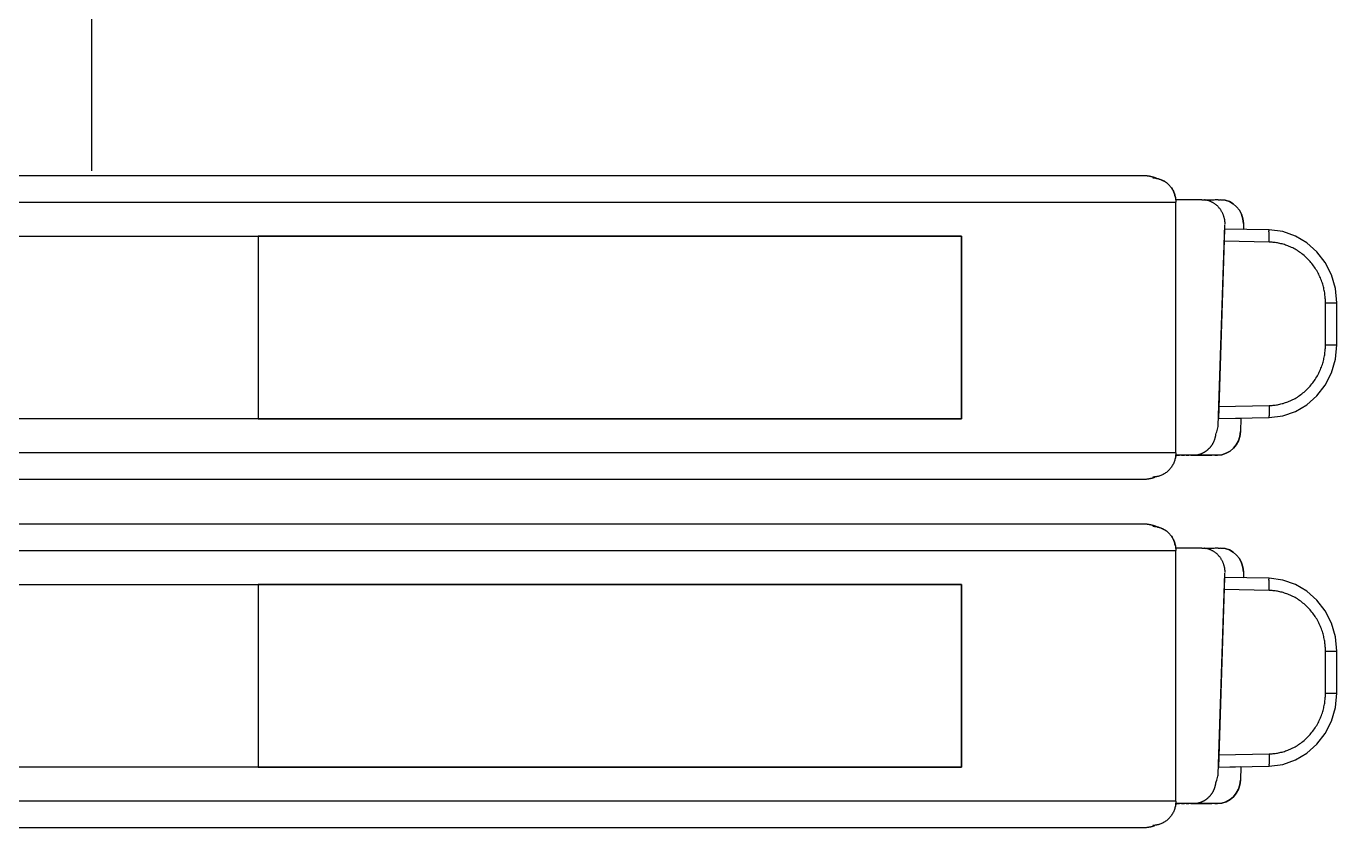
# Model space of a CAD drawing. Header units: metres. Extents: x 0 to 3575, y 0 to 842.
# Drawn here: x 273.27 to 306.3, y 302.08 to 322.29 of the extents above; entities that cross this region are included whole.
import ezdxf

# ---------------------------------------------------------------- set-up
doc = ezdxf.new("R2010")
doc.units = ezdxf.units.M
doc.layers.add('SCHEMATICS', color=7, linetype='Continuous')

msp = doc.modelspace()

# ---------------------------------------------------------------- linework, layer by layer
at = {"layer": 'SCHEMATICS', "color": 7}
for p, q in [((274.923, 318.645), (274.923, 326.547)), ((245.115, 318.53), (301.421, 318.53)), ((245.115, 318.53), (301.421, 318.53)), ((301.421, 318.53), (301.422, 318.53)), ((268.459, 317.855), (302.241, 317.855)), ((302.236, 317.921), (303.368, 317.917)), ((302.894, 317.917), (302.236, 317.917)), ((302.241, 311.54), (302.241, 317.855)), ((302.903, 317.917), (303.153, 317.917)), ((303.309, 312.213), (303.474, 317.283)), ((303.47, 317.177), (303.314, 312.399)), ((303.47, 317.177), (303.314, 312.399)), ((304.59, 317.156), (303.47, 317.177)), ((303.95, 317.168), (303.47, 317.177)), ((304.59, 317.156), (303.47, 317.177)), ((303.947, 317.315), (303.95, 317.168)), ((303.947, 317.315), (303.95, 317.168)), ((249.825, 317.001), (279.111, 317.001)), ((279.111, 317), (296.837, 317)), ((296.837, 317), (296.837, 312.394)), ((304.59, 316.849), (303.46, 316.87)), ((306.012, 315.317), (306.298, 315.317)), ((306.012, 314.261), (306.012, 315.317)), ((306.298, 314.261), (306.298, 315.317)), ((306.298, 314.261), (306.298, 315.317)), ((306.012, 314.261), (306.298, 314.261)), ((303.324, 312.706), (304.59, 312.729)), ((279.111, 312.394), (249.825, 312.394)), ((296.837, 312.394), (279.111, 312.394)), ((303.314, 312.399), (304.59, 312.423)), ((303.314, 312.399), (304.59, 312.423)), ((303.314, 312.399), (303.88, 312.409)), ((303.88, 312.409), (303.869, 312.07)), ((303.88, 312.409), (303.869, 312.07)), ((302.241, 311.54), (268.459, 311.54)), ((303.225, 311.478), (302.241, 311.481)), ((302.252, 311.478), (302.331, 311.478)), ((302.382, 311.478), (302.457, 311.478)), ((302.504, 311.478), (302.572, 311.478)), ((302.617, 311.478), (303.144, 311.478)), ((303.292, 311.478), (303.225, 311.478)), ((303.225, 311.478), (303.292, 311.478)), ((301.421, 310.865), (245.115, 310.865)), ((301.421, 310.865), (245.115, 310.865)), ((245.115, 309.748), (301.421, 309.748)), ((245.115, 309.748), (301.421, 309.748)), ((301.421, 309.748), (301.422, 309.748)), ((268.459, 309.072), (302.241, 309.072)), ((302.236, 309.138), (303.368, 309.134)), ((302.894, 309.134), (302.236, 309.134)), ((302.241, 302.756), (302.241, 309.072)), ((302.903, 309.134), (303.153, 309.134)), ((303.309, 303.43), (303.474, 308.499)), ((303.947, 308.532), (303.95, 308.384)), ((303.947, 308.532), (303.95, 308.384)), ((249.825, 308.217), (279.111, 308.217)), ((279.111, 308.217), (296.837, 308.217)), ((296.837, 308.217), (296.837, 303.61)), ((303.47, 308.393), (303.314, 303.615)), ((303.47, 308.393), (303.314, 303.615)), ((304.59, 308.373), (303.47, 308.393)), ((303.95, 308.384), (303.47, 308.393)), ((304.59, 308.373), (303.47, 308.393)), ((304.59, 308.066), (303.46, 308.087)), ((306.012, 306.533), (306.298, 306.533)), ((306.012, 305.479), (306.012, 306.533)), ((306.298, 305.479), (306.298, 306.533)), ((306.298, 305.479), (306.298, 306.533)), ((306.012, 305.479), (306.298, 305.479)), ((303.324, 303.923), (304.59, 303.946)), ((279.111, 303.61), (249.825, 303.61)), ((296.837, 303.61), (279.111, 303.61)), ((303.314, 303.615), (304.59, 303.639)), ((303.314, 303.615), (304.59, 303.639)), ((303.314, 303.615), (303.88, 303.626)), ((303.88, 303.626), (303.869, 303.287)), ((303.88, 303.626), (303.869, 303.287)), ((302.241, 302.756), (268.459, 302.756)), ((303.225, 302.695), (302.241, 302.697)), ((302.252, 302.695), (302.331, 302.695)), ((302.382, 302.695), (302.457, 302.695)), ((302.504, 302.695), (302.572, 302.695)), ((302.617, 302.695), (303.144, 302.695)), ((303.292, 302.695), (303.225, 302.695)), ((303.225, 302.695), (303.292, 302.695)), ((301.421, 302.082), (245.115, 302.082)), ((301.421, 302.082), (245.115, 302.082))]:
    msp.add_line(p, q, dxfattribs=at)
for points in [[(301.421, 318.53), (301.43, 318.53), (301.438, 318.53), (301.447, 318.53), (301.455, 318.53), (301.463, 318.529), (301.472, 318.529), (301.48, 318.528), (301.488, 318.527)], [(301.422, 318.53), (301.422, 318.53), (301.422, 318.53), (301.422, 318.53), (301.422, 318.53), (301.422, 318.53), (301.422, 318.53), (301.422, 318.53), (301.422, 318.53)], [(301.422, 318.53), (301.468, 318.529), (301.512, 318.526), (301.555, 318.52), (301.597, 318.512), (301.639, 318.502), (301.68, 318.49), (301.722, 318.475), (301.764, 318.457)], [(301.488, 318.527), (301.497, 318.527), (301.505, 318.526), (301.513, 318.525), (301.522, 318.524), (301.53, 318.523), (301.538, 318.522), (301.547, 318.521), (301.555, 318.52)], [(301.555, 318.52), (301.563, 318.518), (301.571, 318.517), (301.58, 318.515), (301.588, 318.513), (301.596, 318.511), (301.604, 318.509), (301.612, 318.507), (301.619, 318.505)], [(301.619, 318.505), (301.628, 318.503), (301.636, 318.501), (301.645, 318.499), (301.653, 318.497), (301.661, 318.495), (301.669, 318.492), (301.676, 318.49), (301.684, 318.487)], [(301.661, 318.468), (301.684, 318.468), (301.706, 318.466), (301.729, 318.464), (301.751, 318.461), (301.773, 318.456), (301.795, 318.451), (301.817, 318.446), (301.839, 318.439)], [(301.684, 318.487), (301.693, 318.484), (301.701, 318.481), (301.71, 318.478), (301.718, 318.475), (301.726, 318.471), (301.734, 318.468), (301.742, 318.465), (301.75, 318.461)], [(301.764, 318.457), (301.789, 318.449), (301.819, 318.438), (301.852, 318.425), (301.886, 318.412), (301.92, 318.397), (301.952, 318.382), (301.981, 318.367), (302.003, 318.352)], [(301.839, 318.439), (301.861, 318.431), (301.882, 318.422), (301.903, 318.413), (301.924, 318.402), (301.944, 318.391), (301.964, 318.379), (301.984, 318.366), (302.003, 318.352)], [(302.003, 318.352), (302.021, 318.338), (302.039, 318.322), (302.056, 318.306), (302.072, 318.289), (302.088, 318.271), (302.103, 318.253), (302.117, 318.235), (302.131, 318.215)], [(302.003, 318.352), (302.021, 318.338), (302.039, 318.322), (302.056, 318.306), (302.072, 318.289), (302.088, 318.271), (302.103, 318.253), (302.117, 318.235), (302.131, 318.215)], [(302.131, 318.215), (302.146, 318.191), (302.162, 318.157), (302.179, 318.117), (302.196, 318.073), (302.211, 318.029), (302.223, 317.987), (302.232, 317.95), (302.236, 317.921)], [(302.131, 318.215), (302.144, 318.196), (302.156, 318.176), (302.168, 318.155), (302.179, 318.133), (302.188, 318.112), (302.197, 318.089), (302.206, 318.067), (302.213, 318.044)], [(302.213, 318.044), (302.22, 318.021), (302.226, 317.998), (302.23, 317.974), (302.234, 317.951), (302.237, 317.927), (302.239, 317.903), (302.241, 317.879), (302.241, 317.855)], [(302.894, 317.917), (302.904, 317.917), (302.915, 317.916), (302.925, 317.916), (302.936, 317.916), (302.946, 317.915), (302.957, 317.914), (302.967, 317.912), (302.978, 317.911)], [(303.016, 317.905), (303.009, 317.907), (303.002, 317.908), (302.994, 317.91), (302.987, 317.911), (302.98, 317.912), (302.973, 317.913), (302.967, 317.914), (302.96, 317.914)], [(303.123, 317.871), (303.11, 317.877), (303.097, 317.882), (303.083, 317.887), (303.07, 317.891), (303.056, 317.895), (303.043, 317.899), (303.029, 317.902), (303.016, 317.905)], [(303.223, 317.816), (303.21, 317.823), (303.198, 317.831), (303.186, 317.838), (303.173, 317.845), (303.161, 317.852), (303.148, 317.859), (303.136, 317.865), (303.123, 317.871)], [(303.153, 317.917), (303.16, 317.917), (303.167, 317.917), (303.174, 317.917), (303.181, 317.916), (303.188, 317.916), (303.195, 317.916), (303.203, 317.915), (303.21, 317.914)], [(303.31, 317.742), (303.299, 317.752), (303.289, 317.762), (303.278, 317.771), (303.267, 317.781), (303.256, 317.79), (303.245, 317.799), (303.234, 317.807), (303.223, 317.816)], [(303.292, 317.914), (303.284, 317.915), (303.277, 317.916), (303.27, 317.916), (303.263, 317.916), (303.256, 317.917), (303.249, 317.917), (303.242, 317.917), (303.235, 317.917)], [(303.348, 317.905), (303.34, 317.907), (303.333, 317.908), (303.326, 317.91), (303.319, 317.911), (303.312, 317.912), (303.305, 317.913), (303.298, 317.914), (303.292, 317.914)], [(303.368, 317.917), (303.484, 317.905), (303.591, 317.87), (303.689, 317.815), (303.774, 317.741), (303.845, 317.652), (303.899, 317.55), (303.934, 317.437), (303.947, 317.315)], [(303.947, 317.315), (303.934, 317.437), (303.899, 317.55), (303.845, 317.652), (303.774, 317.741), (303.689, 317.815), (303.591, 317.87), (303.484, 317.905), (303.368, 317.917)], [(303.381, 317.65), (303.373, 317.662), (303.364, 317.674), (303.356, 317.686), (303.347, 317.698), (303.338, 317.709), (303.329, 317.72), (303.32, 317.731), (303.31, 317.742)], [(303.436, 317.546), (303.43, 317.559), (303.424, 317.573), (303.417, 317.586), (303.41, 317.6), (303.403, 317.612), (303.396, 317.625), (303.388, 317.638), (303.381, 317.65)], [(303.47, 317.432), (303.466, 317.446), (303.463, 317.461), (303.459, 317.475), (303.455, 317.49), (303.45, 317.504), (303.446, 317.518), (303.441, 317.532), (303.436, 317.546)], [(303.479, 317.371), (303.479, 317.378), (303.478, 317.386), (303.477, 317.394), (303.476, 317.401), (303.474, 317.409), (303.473, 317.417), (303.471, 317.424), (303.47, 317.432)], [(303.484, 317.303), (303.483, 317.312), (303.483, 317.32), (303.483, 317.329), (303.482, 317.337), (303.482, 317.346), (303.481, 317.354), (303.48, 317.362), (303.479, 317.371)], [(304.592, 317.098), (304.591, 317.103), (304.59, 317.107), (304.589, 317.112), (304.589, 317.117), (304.589, 317.122), (304.589, 317.128), (304.589, 317.134), (304.591, 317.141)], [(306.298, 315.317), (306.264, 315.683), (306.165, 316.025), (306.008, 316.335), (305.799, 316.606), (305.547, 316.831), (305.257, 317.002), (304.935, 317.113), (304.59, 317.156)], [(306.298, 315.317), (306.264, 315.683), (306.165, 316.025), (306.008, 316.335), (305.799, 316.606), (305.547, 316.831), (305.257, 317.002), (304.935, 317.113), (304.59, 317.156)], [(304.591, 317.141), (304.591, 317.144), (304.592, 317.146), (304.592, 317.149), (304.592, 317.151), (304.592, 317.153), (304.592, 317.154), (304.591, 317.155), (304.59, 317.156)], [(304.592, 317.03), (304.592, 317.039), (304.593, 317.048), (304.593, 317.056), (304.593, 317.065), (304.593, 317.074), (304.593, 317.082), (304.593, 317.09), (304.592, 317.098)], [(279.111, 312.394), (296.837, 312.394), (296.837, 317), (279.111, 317), (279.111, 312.394)], [(304.59, 316.849), (304.59, 316.861), (304.59, 316.873), (304.59, 316.885), (304.59, 316.897), (304.591, 316.909), (304.591, 316.921), (304.591, 316.933), (304.591, 316.945)], [(304.801, 316.829), (304.775, 316.833), (304.748, 316.837), (304.722, 316.84), (304.695, 316.843), (304.669, 316.845), (304.643, 316.847), (304.616, 316.848), (304.59, 316.849)], [(304.591, 316.945), (304.591, 316.955), (304.591, 316.965), (304.591, 316.976), (304.591, 316.986), (304.591, 316.997), (304.591, 317.008), (304.592, 317.019), (304.592, 317.03)], [(305.036, 316.766), (305.007, 316.776), (304.978, 316.786), (304.949, 316.795), (304.92, 316.803), (304.89, 316.81), (304.861, 316.817), (304.831, 316.823), (304.801, 316.829)], [(305.275, 316.653), (305.246, 316.67), (305.217, 316.686), (305.187, 316.701), (305.157, 316.715), (305.127, 316.729), (305.097, 316.742), (305.066, 316.754), (305.036, 316.766)], [(305.5, 316.488), (305.473, 316.511), (305.446, 316.533), (305.419, 316.554), (305.391, 316.576), (305.362, 316.596), (305.333, 316.616), (305.304, 316.635), (305.275, 316.653)], [(305.692, 316.277), (305.671, 316.306), (305.648, 316.334), (305.625, 316.361), (305.601, 316.388), (305.576, 316.414), (305.551, 316.439), (305.526, 316.464), (305.5, 316.488)], [(305.843, 316.038), (305.827, 316.069), (305.81, 316.1), (305.792, 316.131), (305.774, 316.161), (305.755, 316.191), (305.735, 316.22), (305.714, 316.249), (305.692, 316.277)], [(305.943, 315.785), (305.934, 315.817), (305.923, 315.849), (305.912, 315.881), (305.899, 315.913), (305.886, 315.945), (305.873, 315.976), (305.858, 316.007), (305.843, 316.038)], [(305.997, 315.538), (305.993, 315.569), (305.987, 315.6), (305.982, 315.631), (305.975, 315.662), (305.968, 315.693), (305.961, 315.724), (305.952, 315.754), (305.943, 315.785)], [(306.012, 315.317), (306.012, 315.344), (306.011, 315.372), (306.01, 315.4), (306.009, 315.427), (306.006, 315.455), (306.004, 315.482), (306.001, 315.51), (305.997, 315.538)], [(304.59, 312.423), (304.935, 312.466), (305.257, 312.577), (305.547, 312.748), (305.799, 312.973), (306.008, 313.244), (306.165, 313.554), (306.264, 313.895), (306.298, 314.261)], [(304.59, 312.423), (304.935, 312.466), (305.257, 312.577), (305.547, 312.748), (305.799, 312.973), (306.008, 313.244), (306.165, 313.554), (306.264, 313.895), (306.298, 314.261)], [(305.997, 314.042), (306.001, 314.069), (306.004, 314.097), (306.006, 314.124), (306.009, 314.151), (306.01, 314.179), (306.011, 314.207), (306.012, 314.234), (306.012, 314.261)], [(305.843, 313.543), (305.858, 313.573), (305.873, 313.604), (305.886, 313.635), (305.899, 313.667), (305.912, 313.699), (305.923, 313.731), (305.934, 313.763), (305.943, 313.796)], [(305.943, 313.796), (305.952, 313.826), (305.961, 313.857), (305.968, 313.887), (305.975, 313.918), (305.982, 313.949), (305.987, 313.98), (305.993, 314.011), (305.997, 314.042)], [(305.692, 313.301), (305.714, 313.329), (305.735, 313.359), (305.755, 313.388), (305.774, 313.418), (305.792, 313.449), (305.81, 313.48), (305.827, 313.511), (305.843, 313.543)], [(305.5, 313.092), (305.526, 313.116), (305.551, 313.14), (305.576, 313.166), (305.601, 313.191), (305.625, 313.218), (305.648, 313.245), (305.671, 313.272), (305.692, 313.301)], [(304.801, 312.75), (304.831, 312.755), (304.861, 312.761), (304.89, 312.768), (304.92, 312.776), (304.949, 312.784), (304.978, 312.793), (305.007, 312.803), (305.036, 312.813)], [(305.036, 312.813), (305.066, 312.825), (305.097, 312.837), (305.127, 312.85), (305.157, 312.864), (305.187, 312.878), (305.217, 312.893), (305.246, 312.909), (305.275, 312.926)], [(305.275, 312.926), (305.304, 312.944), (305.333, 312.963), (305.362, 312.983), (305.391, 313.003), (305.419, 313.024), (305.446, 313.046), (305.473, 313.069), (305.5, 313.092)], [(304.592, 312.481), (304.591, 312.476), (304.59, 312.472), (304.589, 312.467), (304.589, 312.462), (304.589, 312.457), (304.589, 312.451), (304.589, 312.445), (304.591, 312.438)], [(304.59, 312.729), (304.616, 312.73), (304.643, 312.731), (304.669, 312.733), (304.695, 312.735), (304.722, 312.738), (304.748, 312.742), (304.775, 312.746), (304.801, 312.75)], [(304.59, 312.729), (304.59, 312.717), (304.59, 312.705), (304.59, 312.693), (304.59, 312.682), (304.591, 312.67), (304.591, 312.658), (304.591, 312.646), (304.591, 312.634)], [(304.591, 312.634), (304.591, 312.624), (304.591, 312.613), (304.591, 312.603), (304.591, 312.592), (304.591, 312.582), (304.591, 312.571), (304.592, 312.56), (304.592, 312.549)], [(304.592, 312.549), (304.592, 312.54), (304.593, 312.531), (304.593, 312.523), (304.593, 312.514), (304.593, 312.505), (304.593, 312.497), (304.593, 312.489), (304.592, 312.481)], [(303.251, 311.985), (303.254, 312.002), (303.262, 312.029), (303.271, 312.062), (303.281, 312.099), (303.291, 312.136), (303.3, 312.17), (303.306, 312.197), (303.309, 312.213)], [(304.591, 312.438), (304.591, 312.435), (304.592, 312.433), (304.592, 312.43), (304.592, 312.428), (304.592, 312.426), (304.592, 312.425), (304.591, 312.424), (304.59, 312.423)], [(303.162, 311.749), (303.167, 311.758), (303.172, 311.767), (303.177, 311.776), (303.182, 311.784), (303.187, 311.794), (303.192, 311.803), (303.196, 311.812), (303.201, 311.822)], [(303.201, 311.822), (303.205, 311.832), (303.209, 311.842), (303.214, 311.852), (303.218, 311.862), (303.221, 311.872), (303.225, 311.882), (303.228, 311.892), (303.231, 311.902)], [(303.231, 311.902), (303.234, 311.912), (303.237, 311.922), (303.24, 311.933), (303.242, 311.943), (303.244, 311.954), (303.247, 311.964), (303.249, 311.975), (303.251, 311.985)], [(303.869, 312.07), (303.854, 311.95), (303.818, 311.838), (303.764, 311.737), (303.693, 311.65), (303.608, 311.578), (303.511, 311.524), (303.405, 311.49), (303.292, 311.478)], [(303.292, 311.478), (303.405, 311.49), (303.511, 311.524), (303.608, 311.578), (303.693, 311.65), (303.764, 311.737), (303.818, 311.838), (303.854, 311.95), (303.869, 312.07)], [(302.241, 311.54), (302.241, 311.516), (302.239, 311.492), (302.237, 311.468), (302.234, 311.444), (302.23, 311.42), (302.225, 311.397), (302.219, 311.374), (302.213, 311.351)], [(302.241, 311.481), (302.241, 311.459), (302.239, 311.442), (302.237, 311.428), (302.234, 311.415), (302.23, 311.402), (302.225, 311.388), (302.219, 311.371), (302.213, 311.351)], [(302.681, 311.478), (302.691, 311.478), (302.701, 311.478), (302.711, 311.478), (302.721, 311.479), (302.731, 311.48), (302.741, 311.481), (302.751, 311.482), (302.761, 311.484)], [(302.761, 311.484), (302.771, 311.485), (302.781, 311.487), (302.791, 311.489), (302.801, 311.492), (302.811, 311.494), (302.821, 311.497), (302.831, 311.5), (302.841, 311.503)], [(302.841, 311.503), (302.85, 311.505), (302.86, 311.508), (302.869, 311.511), (302.879, 311.515), (302.888, 311.519), (302.897, 311.523), (302.907, 311.527), (302.916, 311.531)], [(302.916, 311.531), (302.925, 311.536), (302.934, 311.54), (302.943, 311.545), (302.953, 311.55), (302.962, 311.555), (302.971, 311.56), (302.979, 311.566), (302.988, 311.572)], [(302.988, 311.572), (302.996, 311.577), (303.004, 311.583), (303.012, 311.589), (303.021, 311.595), (303.029, 311.601), (303.037, 311.608), (303.045, 311.615), (303.053, 311.622)], [(303.053, 311.622), (303.06, 311.629), (303.068, 311.636), (303.075, 311.643), (303.083, 311.65), (303.09, 311.658), (303.098, 311.665), (303.105, 311.673), (303.112, 311.681)], [(303.092, 311.478), (303.095, 311.478), (303.099, 311.478), (303.103, 311.478), (303.107, 311.478), (303.11, 311.478), (303.114, 311.479), (303.117, 311.479), (303.121, 311.479)], [(303.112, 311.681), (303.118, 311.689), (303.125, 311.697), (303.131, 311.705), (303.137, 311.714), (303.144, 311.722), (303.15, 311.731), (303.156, 311.74), (303.162, 311.749)], [(303.121, 311.479), (303.125, 311.479), (303.129, 311.479), (303.133, 311.479), (303.137, 311.48), (303.141, 311.48), (303.145, 311.48), (303.149, 311.48), (303.153, 311.481)], [(302.131, 311.179), (302.117, 311.16), (302.103, 311.142), (302.088, 311.124), (302.072, 311.106), (302.056, 311.09), (302.039, 311.074), (302.021, 311.058), (302.003, 311.044)], [(302.131, 311.179), (302.117, 311.16), (302.103, 311.142), (302.088, 311.124), (302.072, 311.106), (302.056, 311.09), (302.039, 311.074), (302.021, 311.058), (302.003, 311.044)], [(302.213, 311.351), (302.206, 311.328), (302.197, 311.306), (302.188, 311.283), (302.179, 311.262), (302.168, 311.24), (302.156, 311.219), (302.144, 311.199), (302.131, 311.179)], [(302.213, 311.351), (302.206, 311.328), (302.197, 311.306), (302.188, 311.283), (302.179, 311.262), (302.168, 311.24), (302.156, 311.219), (302.144, 311.199), (302.131, 311.179)], [(301.54, 310.874), (301.525, 310.872), (301.511, 310.87), (301.496, 310.868), (301.481, 310.867), (301.466, 310.866), (301.451, 310.866), (301.436, 310.865), (301.421, 310.865)], [(301.431, 310.865), (301.43, 310.865), (301.429, 310.865), (301.428, 310.865), (301.426, 310.865), (301.425, 310.865), (301.424, 310.865), (301.423, 310.865), (301.421, 310.865)], [(301.717, 310.929), (301.682, 310.913), (301.648, 310.9), (301.613, 310.889), (301.578, 310.88), (301.543, 310.873), (301.507, 310.869), (301.47, 310.866), (301.431, 310.865)], [(301.599, 310.884), (301.592, 310.882), (301.585, 310.881), (301.577, 310.88), (301.57, 310.878), (301.563, 310.877), (301.555, 310.876), (301.548, 310.875), (301.54, 310.874)], [(301.656, 310.899), (301.649, 310.897), (301.642, 310.895), (301.634, 310.893), (301.627, 310.891), (301.62, 310.889), (301.613, 310.887), (301.606, 310.885), (301.599, 310.884)], [(301.713, 310.919), (301.706, 310.916), (301.699, 310.913), (301.692, 310.911), (301.684, 310.908), (301.677, 310.906), (301.67, 310.903), (301.663, 310.901), (301.656, 310.899)], [(301.839, 310.956), (301.817, 310.949), (301.795, 310.943), (301.773, 310.938), (301.751, 310.934), (301.729, 310.93), (301.706, 310.928), (301.684, 310.926), (301.661, 310.926)], [(301.839, 310.956), (301.825, 310.951), (301.81, 310.947), (301.794, 310.943), (301.779, 310.939), (301.764, 310.936), (301.748, 310.933), (301.733, 310.931), (301.717, 310.929)], [(302.003, 311.044), (301.984, 311.03), (301.964, 311.016), (301.944, 311.004), (301.924, 310.992), (301.903, 310.982), (301.882, 310.972), (301.861, 310.964), (301.839, 310.956)], [(302.003, 311.044), (301.984, 311.03), (301.964, 311.016), (301.944, 311.004), (301.924, 310.992), (301.903, 310.982), (301.882, 310.972), (301.861, 310.964), (301.839, 310.956)], [(301.421, 309.748), (301.43, 309.748), (301.438, 309.747), (301.447, 309.747), (301.455, 309.747), (301.463, 309.746), (301.472, 309.745), (301.48, 309.745), (301.488, 309.744)], [(301.422, 309.748), (301.422, 309.748), (301.422, 309.748), (301.422, 309.748), (301.422, 309.748), (301.422, 309.748), (301.422, 309.748), (301.422, 309.748), (301.422, 309.748)], [(301.422, 309.748), (301.468, 309.747), (301.512, 309.743), (301.555, 309.738), (301.597, 309.73), (301.639, 309.72), (301.68, 309.707), (301.722, 309.692), (301.764, 309.675)], [(301.488, 309.744), (301.497, 309.744), (301.505, 309.743), (301.513, 309.742), (301.522, 309.741), (301.53, 309.74), (301.538, 309.739), (301.547, 309.737), (301.555, 309.736)], [(301.555, 309.736), (301.563, 309.735), (301.571, 309.733), (301.58, 309.731), (301.588, 309.73), (301.596, 309.728), (301.604, 309.726), (301.612, 309.724), (301.619, 309.721)], [(301.619, 309.721), (301.628, 309.72), (301.636, 309.718), (301.645, 309.716), (301.653, 309.714), (301.661, 309.712), (301.669, 309.709), (301.676, 309.707), (301.684, 309.705)], [(301.661, 309.685), (301.684, 309.685), (301.706, 309.683), (301.729, 309.681), (301.751, 309.678), (301.773, 309.673), (301.795, 309.668), (301.817, 309.662), (301.839, 309.656)], [(301.684, 309.705), (301.693, 309.701), (301.701, 309.698), (301.71, 309.695), (301.718, 309.691), (301.726, 309.688), (301.734, 309.685), (301.742, 309.681), (301.75, 309.677)], [(301.764, 309.675), (301.789, 309.666), (301.819, 309.655), (301.852, 309.642), (301.886, 309.628), (301.92, 309.613), (301.952, 309.598), (301.981, 309.583), (302.003, 309.568)], [(301.839, 309.656), (301.861, 309.648), (301.882, 309.639), (301.903, 309.629), (301.924, 309.619), (301.944, 309.607), (301.964, 309.595), (301.984, 309.582), (302.003, 309.568)], [(302.003, 309.568), (302.021, 309.554), (302.039, 309.539), (302.056, 309.522), (302.072, 309.506), (302.088, 309.488), (302.103, 309.47), (302.117, 309.452), (302.131, 309.432)], [(302.003, 309.568), (302.021, 309.554), (302.039, 309.539), (302.056, 309.522), (302.072, 309.506), (302.088, 309.488), (302.103, 309.47), (302.117, 309.452), (302.131, 309.432)], [(302.131, 309.432), (302.146, 309.407), (302.162, 309.373), (302.179, 309.333), (302.196, 309.29), (302.211, 309.246), (302.223, 309.204), (302.232, 309.167), (302.236, 309.138)], [(302.131, 309.432), (302.144, 309.413), (302.156, 309.392), (302.168, 309.371), (302.179, 309.35), (302.188, 309.328), (302.197, 309.306), (302.206, 309.284), (302.213, 309.261)], [(302.213, 309.261), (302.22, 309.238), (302.226, 309.214), (302.23, 309.191), (302.234, 309.167), (302.237, 309.143), (302.239, 309.119), (302.241, 309.095), (302.241, 309.072)], [(302.894, 309.134), (302.904, 309.134), (302.915, 309.133), (302.925, 309.133), (302.936, 309.132), (302.946, 309.131), (302.957, 309.13), (302.967, 309.129), (302.978, 309.128)], [(303.016, 309.122), (303.009, 309.123), (303.002, 309.125), (302.994, 309.126), (302.987, 309.127), (302.98, 309.128), (302.973, 309.129), (302.967, 309.13), (302.96, 309.131)], [(303.123, 309.088), (303.11, 309.093), (303.097, 309.098), (303.083, 309.103), (303.07, 309.108), (303.056, 309.112), (303.043, 309.116), (303.029, 309.119), (303.016, 309.122)], [(303.223, 309.033), (303.21, 309.04), (303.198, 309.048), (303.186, 309.055), (303.173, 309.062), (303.161, 309.069), (303.148, 309.075), (303.136, 309.082), (303.123, 309.088)], [(303.153, 309.134), (303.16, 309.134), (303.167, 309.134), (303.174, 309.133), (303.181, 309.133), (303.188, 309.133), (303.195, 309.132), (303.203, 309.131), (303.21, 309.131)], [(303.31, 308.958), (303.299, 308.968), (303.289, 308.978), (303.278, 308.988), (303.267, 308.997), (303.256, 309.006), (303.245, 309.015), (303.234, 309.024), (303.223, 309.033)], [(303.292, 309.131), (303.284, 309.131), (303.277, 309.132), (303.27, 309.133), (303.263, 309.133), (303.256, 309.133), (303.249, 309.134), (303.242, 309.134), (303.235, 309.134)], [(303.348, 309.122), (303.34, 309.123), (303.333, 309.125), (303.326, 309.126), (303.319, 309.127), (303.312, 309.128), (303.305, 309.129), (303.298, 309.13), (303.292, 309.131)], [(303.381, 308.867), (303.373, 308.879), (303.364, 308.891), (303.356, 308.902), (303.347, 308.914), (303.338, 308.925), (303.329, 308.936), (303.32, 308.947), (303.31, 308.958)], [(303.368, 309.134), (303.484, 309.122), (303.591, 309.087), (303.689, 309.031), (303.774, 308.958), (303.845, 308.869), (303.899, 308.767), (303.934, 308.654), (303.947, 308.532)], [(303.947, 308.532), (303.934, 308.654), (303.899, 308.767), (303.845, 308.869), (303.774, 308.958), (303.689, 309.031), (303.591, 309.087), (303.484, 309.122), (303.368, 309.134)], [(303.436, 308.762), (303.43, 308.776), (303.424, 308.789), (303.417, 308.803), (303.41, 308.816), (303.403, 308.829), (303.396, 308.842), (303.388, 308.854), (303.381, 308.867)], [(303.47, 308.649), (303.466, 308.663), (303.463, 308.677), (303.459, 308.692), (303.455, 308.706), (303.45, 308.72), (303.446, 308.734), (303.441, 308.748), (303.436, 308.762)], [(303.479, 308.587), (303.479, 308.595), (303.478, 308.603), (303.477, 308.61), (303.476, 308.618), (303.474, 308.626), (303.473, 308.634), (303.471, 308.641), (303.47, 308.649)], [(303.484, 308.52), (303.483, 308.529), (303.483, 308.537), (303.483, 308.545), (303.482, 308.554), (303.482, 308.562), (303.481, 308.57), (303.48, 308.578), (303.479, 308.587)], [(279.111, 303.61), (296.837, 303.61), (296.837, 308.217), (279.111, 308.217), (279.111, 303.61)], [(304.592, 308.314), (304.591, 308.319), (304.59, 308.324), (304.589, 308.328), (304.589, 308.333), (304.589, 308.338), (304.589, 308.344), (304.589, 308.35), (304.591, 308.357)], [(306.298, 306.533), (306.264, 306.9), (306.165, 307.242), (306.008, 307.552), (305.799, 307.823), (305.547, 308.048), (305.257, 308.22), (304.935, 308.33), (304.59, 308.373)], [(306.298, 306.533), (306.264, 306.9), (306.165, 307.242), (306.008, 307.552), (305.799, 307.823), (305.547, 308.048), (305.257, 308.22), (304.935, 308.33), (304.59, 308.373)], [(304.591, 308.357), (304.591, 308.36), (304.592, 308.363), (304.592, 308.365), (304.592, 308.368), (304.592, 308.37), (304.592, 308.372), (304.591, 308.373), (304.59, 308.373)], [(304.591, 308.162), (304.591, 308.172), (304.591, 308.183), (304.591, 308.193), (304.591, 308.204), (304.591, 308.214), (304.591, 308.225), (304.592, 308.236), (304.592, 308.247)], [(304.592, 308.247), (304.592, 308.256), (304.593, 308.265), (304.593, 308.273), (304.593, 308.282), (304.593, 308.291), (304.593, 308.299), (304.593, 308.307), (304.592, 308.314)], [(304.59, 308.066), (304.59, 308.078), (304.59, 308.09), (304.59, 308.102), (304.59, 308.113), (304.591, 308.125), (304.591, 308.138), (304.591, 308.15), (304.591, 308.162)], [(304.801, 308.046), (304.775, 308.051), (304.748, 308.054), (304.722, 308.058), (304.695, 308.06), (304.669, 308.063), (304.643, 308.064), (304.616, 308.066), (304.59, 308.066)], [(305.036, 307.982), (305.007, 307.993), (304.978, 308.002), (304.949, 308.011), (304.92, 308.02), (304.89, 308.027), (304.861, 308.034), (304.831, 308.041), (304.801, 308.046)], [(305.275, 307.869), (305.246, 307.886), (305.217, 307.902), (305.187, 307.917), (305.157, 307.932), (305.127, 307.945), (305.097, 307.958), (305.066, 307.971), (305.036, 307.982)], [(305.5, 307.706), (305.473, 307.728), (305.446, 307.75), (305.419, 307.772), (305.391, 307.793), (305.362, 307.813), (305.333, 307.832), (305.304, 307.851), (305.275, 307.869)], [(305.692, 307.494), (305.671, 307.523), (305.648, 307.55), (305.625, 307.577), (305.601, 307.604), (305.576, 307.63), (305.551, 307.656), (305.526, 307.681), (305.5, 307.706)], [(305.843, 307.253), (305.827, 307.285), (305.81, 307.316), (305.792, 307.347), (305.774, 307.377), (305.755, 307.407), (305.735, 307.437), (305.714, 307.466), (305.692, 307.494)], [(305.943, 307.001), (305.934, 307.033), (305.923, 307.066), (305.912, 307.098), (305.899, 307.129), (305.886, 307.161), (305.873, 307.192), (305.858, 307.223), (305.843, 307.253)], [(305.997, 306.755), (305.993, 306.786), (305.987, 306.817), (305.982, 306.848), (305.975, 306.878), (305.968, 306.909), (305.961, 306.94), (305.952, 306.97), (305.943, 307.001)], [(306.012, 306.533), (306.012, 306.561), (306.011, 306.589), (306.01, 306.616), (306.009, 306.644), (306.006, 306.672), (306.004, 306.7), (306.001, 306.727), (305.997, 306.755)], [(304.59, 303.639), (304.935, 303.682), (305.257, 303.793), (305.547, 303.965), (305.799, 304.19), (306.008, 304.461), (306.165, 304.771), (306.264, 305.112), (306.298, 305.479)], [(304.59, 303.639), (304.935, 303.682), (305.257, 303.793), (305.547, 303.965), (305.799, 304.19), (306.008, 304.461), (306.165, 304.771), (306.264, 305.112), (306.298, 305.479)], [(305.943, 305.012), (305.952, 305.042), (305.961, 305.072), (305.968, 305.103), (305.975, 305.134), (305.982, 305.165), (305.987, 305.196), (305.993, 305.227), (305.997, 305.258)], [(305.997, 305.258), (306.001, 305.285), (306.004, 305.313), (306.006, 305.341), (306.009, 305.368), (306.01, 305.396), (306.011, 305.423), (306.012, 305.451), (306.012, 305.479)], [(305.843, 304.758), (305.858, 304.788), (305.873, 304.819), (305.886, 304.851), (305.899, 304.883), (305.912, 304.915), (305.923, 304.947), (305.934, 304.979), (305.943, 305.012)], [(305.692, 304.518), (305.714, 304.546), (305.735, 304.575), (305.755, 304.605), (305.774, 304.634), (305.792, 304.664), (305.81, 304.695), (305.827, 304.726), (305.843, 304.758)], [(305.275, 304.143), (305.304, 304.161), (305.333, 304.18), (305.362, 304.199), (305.391, 304.22), (305.419, 304.241), (305.446, 304.262), (305.473, 304.285), (305.5, 304.308)], [(305.5, 304.308), (305.526, 304.332), (305.551, 304.357), (305.576, 304.382), (305.601, 304.408), (305.625, 304.435), (305.648, 304.462), (305.671, 304.49), (305.692, 304.518)], [(304.59, 303.946), (304.616, 303.947), (304.643, 303.948), (304.669, 303.95), (304.695, 303.952), (304.722, 303.955), (304.748, 303.958), (304.775, 303.962), (304.801, 303.966)], [(304.59, 303.946), (304.59, 303.934), (304.59, 303.922), (304.59, 303.91), (304.59, 303.898), (304.591, 303.886), (304.591, 303.874), (304.591, 303.863), (304.591, 303.851)], [(304.801, 303.966), (304.831, 303.972), (304.861, 303.978), (304.89, 303.985), (304.92, 303.993), (304.949, 304.001), (304.978, 304.01), (305.007, 304.019), (305.036, 304.029)], [(305.036, 304.029), (305.066, 304.041), (305.097, 304.053), (305.127, 304.066), (305.157, 304.08), (305.187, 304.095), (305.217, 304.11), (305.246, 304.126), (305.275, 304.143)], [(304.592, 303.699), (304.591, 303.694), (304.59, 303.689), (304.589, 303.684), (304.589, 303.679), (304.589, 303.674), (304.589, 303.668), (304.589, 303.662), (304.591, 303.654)], [(304.591, 303.654), (304.591, 303.652), (304.592, 303.649), (304.592, 303.647), (304.592, 303.644), (304.592, 303.642), (304.592, 303.641), (304.591, 303.64), (304.59, 303.639)], [(304.591, 303.851), (304.591, 303.841), (304.591, 303.83), (304.591, 303.82), (304.591, 303.809), (304.591, 303.798), (304.591, 303.788), (304.592, 303.777), (304.592, 303.765)], [(304.592, 303.765), (304.592, 303.757), (304.593, 303.748), (304.593, 303.739), (304.593, 303.73), (304.593, 303.722), (304.593, 303.714), (304.593, 303.706), (304.592, 303.699)], [(303.251, 303.201), (303.254, 303.218), (303.262, 303.245), (303.271, 303.279), (303.281, 303.316), (303.291, 303.353), (303.3, 303.386), (303.306, 303.413), (303.309, 303.43)], [(303.869, 303.287), (303.854, 303.166), (303.818, 303.055), (303.764, 302.954), (303.693, 302.867), (303.608, 302.795), (303.511, 302.741), (303.405, 302.707), (303.292, 302.695)], [(303.292, 302.695), (303.405, 302.707), (303.511, 302.741), (303.608, 302.795), (303.693, 302.867), (303.764, 302.954), (303.818, 303.055), (303.854, 303.166), (303.869, 303.287)], [(303.053, 302.838), (303.06, 302.845), (303.068, 302.852), (303.075, 302.859), (303.083, 302.867), (303.09, 302.874), (303.098, 302.882), (303.105, 302.889), (303.112, 302.897)], [(303.112, 302.897), (303.118, 302.905), (303.125, 302.914), (303.131, 302.922), (303.137, 302.93), (303.144, 302.939), (303.15, 302.947), (303.156, 302.956), (303.162, 302.964)], [(303.162, 302.964), (303.167, 302.974), (303.172, 302.983), (303.177, 302.992), (303.182, 303.001), (303.187, 303.01), (303.192, 303.02), (303.196, 303.03), (303.201, 303.039)], [(303.201, 303.039), (303.205, 303.049), (303.209, 303.058), (303.214, 303.068), (303.218, 303.078), (303.221, 303.088), (303.225, 303.098), (303.228, 303.108), (303.231, 303.119)], [(303.231, 303.119), (303.234, 303.129), (303.237, 303.139), (303.24, 303.149), (303.242, 303.16), (303.244, 303.17), (303.247, 303.181), (303.249, 303.191), (303.251, 303.201)], [(302.213, 302.568), (302.206, 302.545), (302.197, 302.522), (302.188, 302.5), (302.179, 302.478), (302.168, 302.457), (302.156, 302.436), (302.144, 302.416), (302.131, 302.396)], [(302.213, 302.568), (302.206, 302.545), (302.197, 302.522), (302.188, 302.5), (302.179, 302.478), (302.168, 302.457), (302.156, 302.436), (302.144, 302.416), (302.131, 302.396)], [(302.241, 302.756), (302.241, 302.732), (302.239, 302.708), (302.237, 302.684), (302.234, 302.66), (302.23, 302.637), (302.225, 302.614), (302.219, 302.591), (302.213, 302.568)], [(302.241, 302.697), (302.241, 302.676), (302.239, 302.659), (302.237, 302.644), (302.234, 302.631), (302.23, 302.618), (302.225, 302.605), (302.219, 302.588), (302.213, 302.568)], [(302.681, 302.695), (302.691, 302.695), (302.701, 302.695), (302.711, 302.696), (302.721, 302.696), (302.731, 302.697), (302.741, 302.698), (302.751, 302.7), (302.761, 302.701)], [(302.761, 302.701), (302.771, 302.703), (302.781, 302.704), (302.791, 302.706), (302.801, 302.708), (302.811, 302.711), (302.821, 302.713), (302.831, 302.716), (302.841, 302.719)], [(302.841, 302.719), (302.85, 302.722), (302.86, 302.725), (302.869, 302.728), (302.879, 302.732), (302.888, 302.736), (302.897, 302.74), (302.907, 302.744), (302.916, 302.748)], [(302.916, 302.748), (302.925, 302.752), (302.934, 302.756), (302.943, 302.761), (302.953, 302.766), (302.962, 302.771), (302.971, 302.776), (302.979, 302.782), (302.988, 302.788)], [(302.988, 302.788), (302.996, 302.793), (303.004, 302.799), (303.012, 302.805), (303.021, 302.812), (303.029, 302.818), (303.037, 302.824), (303.045, 302.831), (303.053, 302.838)], [(303.092, 302.695), (303.095, 302.695), (303.099, 302.695), (303.103, 302.695), (303.107, 302.695), (303.11, 302.695), (303.114, 302.695), (303.117, 302.696), (303.121, 302.696)], [(303.121, 302.696), (303.125, 302.696), (303.129, 302.696), (303.133, 302.696), (303.137, 302.696), (303.141, 302.697), (303.145, 302.697), (303.149, 302.697), (303.153, 302.698)], [(302.003, 302.26), (301.984, 302.246), (301.964, 302.233), (301.944, 302.221), (301.924, 302.209), (301.903, 302.199), (301.882, 302.189), (301.861, 302.181), (301.839, 302.173)], [(302.003, 302.26), (301.984, 302.246), (301.964, 302.233), (301.944, 302.221), (301.924, 302.209), (301.903, 302.199), (301.882, 302.189), (301.861, 302.181), (301.839, 302.173)], [(302.131, 302.396), (302.117, 302.377), (302.103, 302.358), (302.088, 302.34), (302.072, 302.322), (302.056, 302.306), (302.039, 302.29), (302.021, 302.275), (302.003, 302.26)], [(302.131, 302.396), (302.117, 302.377), (302.103, 302.358), (302.088, 302.34), (302.072, 302.322), (302.056, 302.306), (302.039, 302.29), (302.021, 302.275), (302.003, 302.26)], [(301.54, 302.09), (301.525, 302.088), (301.511, 302.086), (301.496, 302.085), (301.481, 302.084), (301.466, 302.083), (301.451, 302.083), (301.436, 302.082), (301.421, 302.082)], [(301.431, 302.082), (301.43, 302.082), (301.429, 302.082), (301.428, 302.082), (301.426, 302.082), (301.425, 302.082), (301.424, 302.082), (301.423, 302.082), (301.421, 302.082)], [(301.717, 302.146), (301.682, 302.131), (301.648, 302.117), (301.613, 302.106), (301.578, 302.097), (301.543, 302.091), (301.507, 302.086), (301.47, 302.083), (301.431, 302.082)], [(301.599, 302.101), (301.592, 302.1), (301.585, 302.098), (301.577, 302.097), (301.57, 302.095), (301.563, 302.094), (301.555, 302.092), (301.548, 302.091), (301.54, 302.09)], [(301.656, 302.116), (301.649, 302.114), (301.642, 302.111), (301.634, 302.109), (301.627, 302.107), (301.62, 302.105), (301.613, 302.104), (301.606, 302.102), (301.599, 302.101)], [(301.713, 302.134), (301.706, 302.132), (301.699, 302.13), (301.692, 302.127), (301.684, 302.125), (301.677, 302.122), (301.67, 302.12), (301.663, 302.118), (301.656, 302.116)], [(301.839, 302.173), (301.817, 302.166), (301.795, 302.16), (301.773, 302.155), (301.751, 302.15), (301.729, 302.147), (301.706, 302.144), (301.684, 302.143), (301.661, 302.142)], [(301.839, 302.173), (301.825, 302.168), (301.81, 302.164), (301.794, 302.16), (301.779, 302.156), (301.764, 302.153), (301.748, 302.15), (301.733, 302.148), (301.717, 302.146)]]:
    msp.add_lwpolyline(points, dxfattribs=at)

doc.saveas('drawing.dxf')
